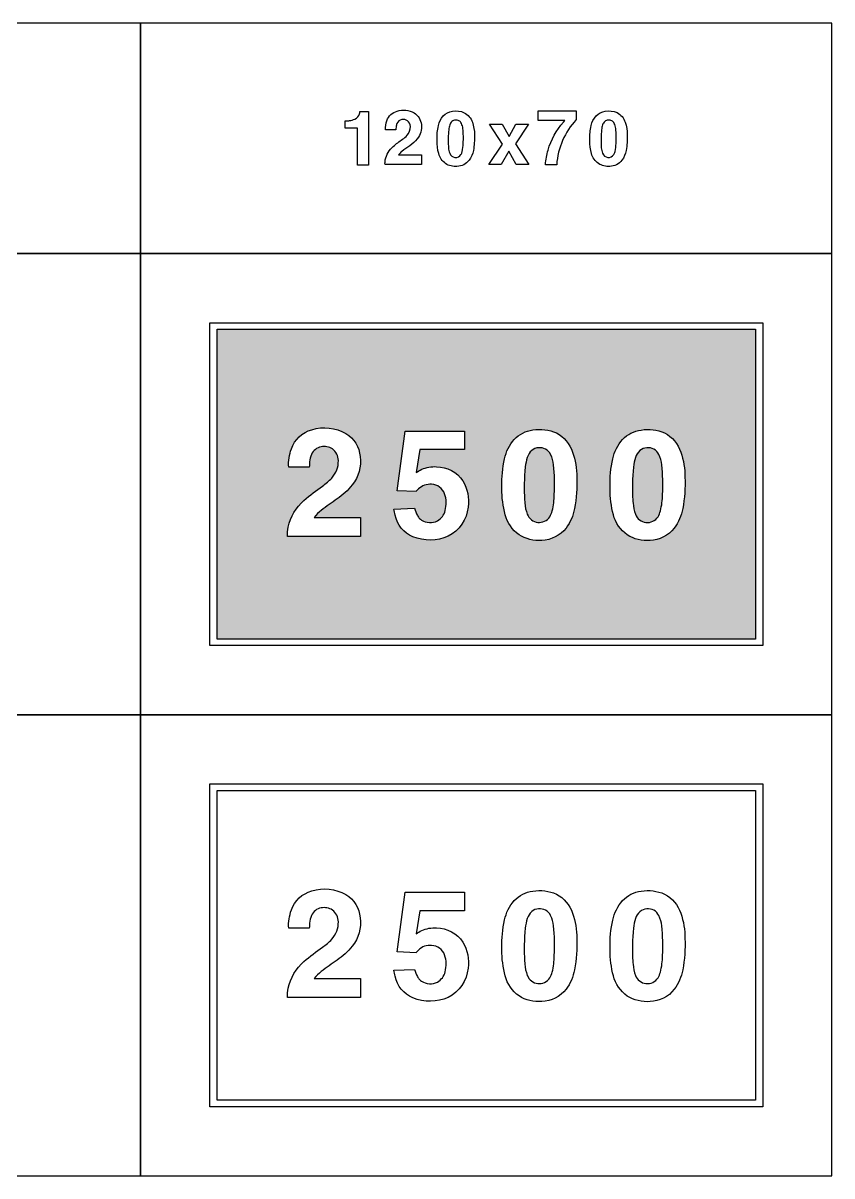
# Model space of a CAD drawing. Extents: x 0 to 4500, y -1000 to 1500.
# Drawn here: x 2745 to 4500, y -1000 to 1500 of the extents above; entities that cross this region are included whole.
import ezdxf

# ---------------------------------------------------------------- set-up
doc = ezdxf.new("R2010")
doc.units = 0
doc.header["$MEASUREMENT"] = 0

msp = doc.modelspace()

# ---------------------------------------------------------------- hatches: boundary and pattern name
h = msp.add_hatch(color=256)
h.paths.add_polyline_path([(458, 308), (458, 692), (1042, 692), (1042, 308)])
edge = h.paths.add_edge_path(flags=16)
edge.add_arc((1019.22420704045, 499.5478765955727), 134.9588288582454, 168.0604943973982, 180.9518160200268, ccw=False)
edge.add_arc((932.1621245833016, 517.8873103179415), 45.98620826471505, 138.2795247370585, 167.9750083008316, ccw=False)
edge.add_arc((922.118624072713, 525.8002838555925), 33.23277455324008, 97.2685656922497, 136.9386342357723, ccw=False)
edge.add_arc((925.3835856558405, 514.9140089378216), 44.48361305005825, 66.09259958070243, 99.66677130855498, ccw=False)
edge.add_arc((926.281149432915, 523.0832338576888), 36.73603931687538, 18.699530254357683, 62.205901836021724, ccw=False)
edge.add_arc((881.8099966889861, 507.9690642694655), 83.70539144075553, -0.32997158606292487, 18.739677556076515, ccw=False)
edge.add_arc((809.0837712861077, 501.4991966329426), 156.5447867054127, -10.297634852591727, 2.1920855990643986, ccw=False)
edge.add_arc((913.8531080209885, 482.2739523705713), 50.02664411801038, 323.2746094433372, 349.9163518919679, ccw=False)
edge.add_arc((926.4923964197886, 474.0303470479285), 34.97952654396278, 271.84731262216525, 321.7171756688568, ccw=False)
edge.add_arc((924.2677613076743, 479.0567042530553), 40.12797024121883, 237.8581647900113, 274.79199998472365, ccw=False)
edge.add_arc((925.649697554431, 476.8037186634663), 39.02745681679887, 194.7306480919864, 234.3784777784646, ccw=False)
edge.add_arc((995.5562499845993, 494.8852534058009), 111.2343734713772, 179.914625456735, 194.5821567695069, ccw=False)
edge.add_line((884.322, 495.051), (884.284, 497.306))
edge = h.paths.add_edge_path(flags=0)
edge.add_arc((969.921161074294, 486.0910269651659), 61.07106700542481, 183.2281410293769, 186.0833628518296)
edge.add_arc((955.9402923093174, 483.5477613097362), 46.91109687586759, 184.8040960658843, 200.0951984336729)
edge.add_arc((924.7825265661959, 472.2522433772515), 13.76953966969029, 200.5002174474024, 326.9264670044181)
edge.add_arc((916.2260948154491, 476.8158081781946), 23.44522690795197, 328.9925196000434, 345.6221582574718)
edge.add_arc((864.3167747302864, 489.4909828839604), 76.87858216117367, 346.0780475162264, 359.5513518838044)
edge.add_arc((734.5039693064859, 499.9730423028254), 206.9860174088946, 356.9303590561913, 365.8419362546825)
edge.add_arc((905.988679426876, 517.3650017749076), 34.62202349884214, 6.094875674537805, 25.45386489522952)
edge.add_arc((925.3721478978847, 526.5687766128739), 13.16445526789022, 25.54234172092914, 61.01195448866778)
edge.add_arc((925.5497171368327, 525.893225050952), 13.67783998199559, 63.03443951397727, 95.63364738022715)
edge.add_arc((924.6080417398504, 527.3877785018519), 12.12385628883335, 91.89561728948074, 131.0631267712595)
edge.add_arc((928.0930109449488, 523.9421748835236), 17.01493514916585, 132.2897419214307, 162.4952847741318)
edge.add_arc((962.9573907814531, 512.936800958706), 53.57506658239748, 162.4855723755624, 173.896671903879)
edge.add_arc((1152.936370005198, 495.6388846492914), 244.3347536647774, 174.5999567077246, 183.0468219338383)
edge = h.paths.add_edge_path(flags=16)
edge.add_arc((901.8252812826395, 499.6018023533818), 134.9539690525458, 168.0621956183327, 180.9535172409613, ccw=False)
edge.add_arc((814.7676245833017, 517.9344242586453), 45.98709026449948, 138.2773562255817, 167.9728397893548, ccw=False)
edge.add_arc((804.7241240727132, 525.8506699990545), 33.23146281580379, 97.26972320817748, 136.9397917517, ccw=False)
edge.add_arc((807.9885856558402, 514.9630089378215), 44.48361305005833, 66.09259958070197, 99.66677130855459, ccw=False)
edge.add_arc((808.886649432915, 523.1309808002289), 36.73691467444139, 18.70113137946612, 62.20750296112999, ccw=False)
edge.add_arc((764.4159966889863, 508.0180642694651), 83.70539144075542, -0.3299715860626975, 18.7396775560768, ccw=False)
edge.add_arc((691.6892712861077, 501.5527658878799), 156.5451116336752, -10.299312983669097, 2.1904074679869723, ccw=False)
edge.add_arc((796.4586080209884, 482.3208406579612), 50.02578215027809, 323.2768904159484, 349.918632864579, ccw=False)
edge.add_arc((809.0989718602385, 474.0809224883784), 34.98005093556775, 271.8447030773659, 321.71456612405746, ccw=False)
edge.add_arc((806.8712640928144, 479.1062042530555), 40.1275970936552, 237.8603547403464, 274.7941899350586, ccw=False)
edge.add_arc((808.2546975544309, 476.8527186634661), 39.02745681679868, 194.7306480919861, 234.3784777784644, ccw=False)
edge.add_arc((878.1617499845994, 494.930368462065), 111.2338793286246, 179.9126239683283, 194.5801552811003, ccw=False)
edge.add_line((766.928, 495.1), (766.89, 497.356))
edge = h.paths.add_edge_path(flags=0)
edge.add_arc((852.5266610742939, 486.1199641029592), 61.06944129710199, 183.209374194679, 186.0645960171317)
edge.add_arc((838.5457923093172, 483.6004860445228), 46.9119072059622, 184.8085781391933, 200.099680506982)
edge.add_arc((807.3880265661959, 472.3009909528212), 13.7689829326007, 200.4999622266578, 326.9262117836735)
edge.add_arc((798.8310948154489, 476.8648081781942), 23.44522690795199, 328.9925196000444, 345.6221582574728)
edge.add_arc((746.921774730286, 489.5399828839609), 76.87858216117412, 346.0780475162261, 359.551351883804)
edge.add_arc((617.1094693064856, 500.0284587008943), 206.9858618225894, 356.9285780691839, 365.8401552676751)
edge.add_arc((788.5941794268765, 517.4110703378694), 34.62283203657593, 6.09961150547738, 25.45860072616913)
edge.add_arc((807.9776478978848, 526.6193400401907), 13.16333007324072, 25.53714009404657, 61.00675286178527)
edge.add_arc((808.1540072263028, 525.9427250509518), 13.67816982163476, 63.02710594965891, 95.62631381590901)
edge.add_arc((807.214947163822, 527.4358730778802), 12.12579064955986, 91.8995953630135, 131.0671048447922)
edge.add_arc((810.6985109449486, 523.9930276095837), 17.01390110897672, 132.2951857534308, 162.5007286061316)
edge.add_arc((845.5633907814536, 512.9858009587061), 53.57506658239802, 162.4855723755626, 173.8966719038791)
edge.add_arc((1035.542370005198, 495.6878846492921), 244.3347536647773, 174.5999567077248, 183.0468219338385)
edge = h.paths.add_edge_path(flags=16)
edge.add_line((649.746, 473.082), (672.2860000000001, 473.935))
edge.add_arc((716.7566981883542, 486.9633857189618), 46.33985144345777, 196.3287704569678, 206.697245974311)
edge.add_arc((690.9747514480885, 474.4801235357384), 17.70325156284466, 208.0914947231695, 221.0890240435317)
edge.add_arc((684.6038023554913, 469.5335251203285), 9.661386876080464, 223.8120150065058, 239.8759156664565)
edge.add_arc((689.1972585425601, 475.8871578942637), 17.47984529847787, 237.3041236465098, 296.669605547788)
edge.add_arc((688.4355045425294, 475.4516268732601), 17.45456591641598, 299.5469888842907, 346.4326782935506)
edge.add_arc((674.835507531451, 479.5740198912557), 31.65266200034519, 344.9536920348903, 378.4913020423571)
edge.add_arc((690.2688249556542, 484.4100716958197), 15.48540583945565, 19.63269870480969, 88.21937262016387)
edge.add_arc((689.0278154558196, 481.6402684062153), 18.32881959982759, 84.60850837407374, 133.306763680662)
edge.add_arc((701.1608770703486, 471.105803810565), 34.35422393196959, 135.9820358660852, 142.5763348018096)
edge.add_line((673.878, 491.983), (653.424, 492.95))
edge.add_line((653.424, 492.95), (661.9730000000001, 557.594))
edge.add_line((661.9730000000001, 557.594), (726.313, 557.594))
edge.add_line((726.313, 557.594), (726.313, 537.499))
edge.add_line((726.313, 537.499), (678.1060000000001, 537.499))
edge.add_line((678.1060000000001, 537.499), (673.802, 512.533))
edge.add_arc((719.7222127961909, 441.0154865680693), 84.99070932010068, 117.86303003437251, 122.70384921482861, ccw=False)
edge.add_arc((693.6956573717928, 485.0846821280537), 33.95267317786766, 86.10669519544427, 113.7874880887469, ccw=False)
edge.add_arc((695.6190464209327, 483.7214207277495), 35.23964928180616, 34.384907723906, 89.37897348559233, ccw=False)
edge.add_arc((687.7112145520532, 481.6490933522429), 43.02437449689981, -8.562867498971286, 30.712572030689273, ccw=False)
edge.add_arc((690.6052741394334, 479.1267687514004), 39.8404784231335, 296.80088443551637, 354.4057521315755, ccw=False)
edge.add_arc((688.8637161186703, 489.2279937603298), 49.73244300265365, 248.1941849143647, 293.34245463723687, ccw=False)
edge.add_arc((683.1678796195133, 473.2815558746819), 32.81736341828501, 191.8847954302509, 247.0851070078968, ccw=False)
edge.add_arc((746.7928312337654, 489.0252204228945), 98.34771847871174, 189.3294318155148, 193.22659008657, ccw=False)
edge = h.paths.add_edge_path(flags=16)
edge.add_arc((573.8461215592249, 446.05478168144), 39.4614023056846, 169.2208572983498, 183.8764284970287, ccw=False)
edge.add_arc((587.4373427471826, 442.0751954958516), 53.57454418128937, 131.0202375663518, 167.7582269225529, ccw=False)
edge.add_arc((699.1780400062493, 313.5186951993917), 223.9058567808251, 124.50197674991219, 131.0025704757041, ccw=False)
edge.add_arc((538.0076824629284, 548.1984737727146), 60.78788488734912, 304.3990500061846, 316.8797217138844)
edge.add_arc((562.2343852861392, 525.1233516135692), 27.33320015997916, 317.4735267304753, 361.0495164700671)
edge.add_arc((573.5279301909976, 525.3780649301559), 16.03695569109545, 0.8786950705515617, 53.61137386501498)
edge.add_arc((574.156338793595, 524.5499656412259), 16.36119076100114, 57.10550362886583, 101.5123008104828)
edge.add_arc((573.2778353619744, 526.7025141453457), 14.08322088993564, 99.7576323055061, 156.4253837428171)
edge.add_arc((583.0462278542631, 522.4814899451919), 24.72454185821571, 156.5135892114305, 176.0979951128437)
edge.add_arc((627.510268698133, 517.1467903001134), 69.48649900366003, 174.204010225532, 178.8404167348716)
edge.add_line((558.038, 518.553), (535.65, 518.553))
edge.add_arc((587.0038794388528, 521.1699036624977), 51.42051262092807, 160.4425694165938, 182.9171691729337, ccw=False)
edge.add_arc((569.4817384208351, 527.482193558566), 32.79634160708444, 105.5114171167541, 160.5867814015368, ccw=False)
edge.add_arc((574.5630634054911, 514.3969455356691), 46.78474641683786, 60.419728619436626, 107.2223559516909, ccw=False)
edge.add_arc((580.0143926619139, 526.746720170307), 33.38110705244655, 5.532491998366879, 58.09241665571221, ccw=False)
edge.add_arc((573.753406953915, 524.5058173628262), 39.86218390220419, -39.48202743701319, 7.871476151865409, ccw=False)
edge.add_arc((548.5643261464886, 543.1375580468975), 71.16925634126562, 303.878052283753, 321.8349327938407, ccw=False)
edge.add_arc((867.8326830944087, 77.57050822964061), 493.3565600934768, 124.5220496763209, 126.9827400921269)
edge.add_arc((596.0361072627894, 439.3075460773737), 40.89209306912063, 127.6778438751993, 142.8982138200098)
edge.add_line((563.422, 463.975), (613.581, 463.975))
edge.add_line((613.581, 463.975), (613.581, 443.3869999999999))
edge.add_line((613.581, 443.3869999999999), (534.475, 443.3869999999999))
h.paths.add_polyline_path([(1812, 212), (1812, 788), (2688, 788), (2688, 212)])
edge = h.paths.add_edge_path(flags=16)
edge.add_arc((2653.830709045055, 499.3284535300709), 202.4287368461441, 168.0621352907287, 180.9534569133573, ccw=False)
edge.add_arc((2523.248765963897, 526.8297724472644), 68.982364137971, 138.2799007418664, 167.9753843056394, ccw=False)
edge.add_arc((2508.178243037339, 538.7062203572372), 49.84357921559136, 97.27089869257043, 136.9409672360929, ccw=False)
edge.add_arc((2513.077457198728, 522.3638049720234), 66.73304265302336, 66.09416612908802, 99.66833785694058, ccw=False)
edge.add_arc((2514.423721091913, 534.6254773152629), 55.10464793078524, 18.69808638939452, 62.204457971058616, ccw=False)
edge.add_arc((2447.715995033479, 511.9650034697797), 125.5561563334656, -0.33541037338341084, 18.734238768755972, ccw=False)
edge.add_arc((2338.624906929162, 502.2460103219466), 234.8170176387516, -10.297075474018186, 2.1926449776378263, ccw=False)
edge.add_arc((2495.781912031483, 473.3988141365016), 75.03522593594454, 323.28297339384676, 349.92471584247744, ccw=False)
edge.add_arc((2514.742170070132, 461.0508977741425), 52.47404935778749, 271.84323900218345, 321.71310204887493, ccw=False)
edge.add_arc((2511.400894746651, 468.5828105572928), 60.18928156671141, 237.85909195267692, 274.79292714738926, ccw=False)
edge.add_arc((2513.477239825008, 465.2039410084761), 58.54095613624926, 194.7290504304308, 234.3768801169092, ccw=False)
edge.add_arc((2618.332182505031, 492.3489972992494), 166.8523369237553, 179.9220490348338, 194.5895803476057, ccw=False)
edge.add_line((2451.48, 492.576), (2451.43, 495.96))
edge = h.paths.add_edge_path(flags=0)
edge.add_arc((2579.891023042546, 479.1272590166445), 91.61578809000335, 183.2213768349123, 186.076598657365)
edge.add_arc((2558.916775566156, 475.3344285363559), 70.37498658972497, 184.8135637582282, 200.1046661260168)
edge.add_arc((2512.174037424863, 458.3768553681562), 20.65202122483862, 200.5010813905903, 326.9273309476063)
edge.add_arc((2499.33906340367, 465.2095275453071), 35.15931686527224, 329.0111388169496, 345.640777474378)
edge.add_arc((2421.466312705214, 484.2616218868019), 115.3274179613436, 346.0658391150462, 359.5391434826241)
edge.add_arc((2226.754953959728, 499.9408142600327), 310.4794937722309, 356.9339210221649, 365.8454982206562)
edge.add_arc((2483.982200577353, 526.0401740697664), 51.93219512804511, 6.103660951597459, 25.46265017228926)
edge.add_arc((2513.057503560486, 539.863358910528), 19.73821018193555, 25.51969229519311, 60.98930506293191)
edge.add_arc((2513.322760839454, 538.8353128001025), 20.52163148148057, 63.02940898763436, 95.62861685388442)
edge.add_arc((2511.913812609776, 541.0884921606507), 18.17953807971753, 91.90336398934143, 131.0708734711203)
edge.add_arc((2517.142942780453, 535.9079541471045), 25.52631371150951, 132.2800171647673, 162.4855600174682)
edge.add_arc((2569.43458394763, 519.4054514380596), 80.3601384143352, 162.4852054550266, 173.8963049833432)
edge.add_arc((2854.401419611755, 493.4489207858092), 366.4989458599313, 174.59835407815, 183.0452193042637)
edge = h.paths.add_edge_path(flags=16)
edge.add_arc((2477.740134802864, 499.3576959519801), 202.437437926108, 168.0497079250177, 180.9410295476462, ccw=False)
edge.add_arc((2347.158765963897, 526.9037724472644), 68.982364137971, 138.2799007418663, 167.9753843056394, ccw=False)
edge.add_arc((2332.088243037339, 538.7802203572367), 49.84357921559209, 97.27089869257043, 136.9409672360929, ccw=False)
edge.add_arc((2336.982457198728, 522.4543792713775), 66.71586407920331, 66.09232363842102, 99.66649536627358, ccw=False)
edge.add_arc((2338.328721091913, 534.6869467406647), 55.11340206047727, 18.70875923093189, 62.21513081259599, ccw=False)
edge.add_arc((2271.623018267084, 512.0385034697812), 125.5591359767734, -0.3356305801099779, 18.73401856202929, ccw=False)
edge.add_arc((2162.539476184098, 502.3195103219446), 234.8124325997167, -10.297154731346495, 2.192565720309574, ccw=False)
edge.add_arc((2319.684800318872, 473.4934312626031), 75.04583719784185, 323.2684253016332, 349.91016775026384, ccw=False)
edge.add_arc((2338.648245510583, 461.1136433696424), 52.46292718521128, 271.8479182174304, 321.717781264122, ccw=False)
edge.add_arc((2335.310894746652, 468.6568105572934), 60.18928156671203, 237.85909195267692, 274.7929271473892, ccw=False)
edge.add_arc((2337.385852838285, 465.277441008476), 58.53974185748631, 194.7298688696587, 234.377698556137, ccw=False)
edge.add_arc((2442.242182505031, 492.4219972992495), 166.8523369237553, 179.9220490348338, 194.5895803476057, ccw=False)
edge.add_line((2275.39, 492.649), (2275.33, 496.033))
edge = h.paths.add_edge_path(flags=0)
edge.add_arc((2403.801023042546, 479.2002590166443), 91.61578809000335, 183.2213768349123, 186.0765986573649)
edge.add_arc((2382.823050831369, 475.4079285363558), 70.37131695353779, 184.8142238995475, 200.1053262673362)
edge.add_arc((2336.084289849293, 458.4503553681562), 20.65208255708802, 200.4995368128825, 326.9257863698986)
edge.add_arc((2323.245642223173, 465.2830275453072), 35.16250719279646, 329.0133106127112, 345.6429492701396)
edge.add_arc((2245.376312705214, 484.3356218868019), 115.3274179613436, 346.0658391150462, 359.5391434826241)
edge.add_arc((2050.671370357797, 500.0143142600357), 310.4730598153815, 356.9339498268716, 365.8455270253629)
edge.add_arc((2307.889269140314, 526.1136740697664), 51.93505678970978, 6.102768603208154, 25.46175782389983)
edge.add_arc((2336.967503560486, 539.9373589105272), 19.7382101819363, 25.51969229519462, 60.98930506293303)
edge.add_arc((2337.232760839454, 538.9093128001025), 20.52163148148047, 63.02940898763565, 95.6286168538857)
edge.add_arc((2335.820218033748, 541.1479379209337), 18.19396535622106, 91.89052801201164, 131.0580374937901)
edge.add_arc((2341.046090054393, 535.9999814077078), 25.51435792095321, 132.3139918157558, 162.519534668457)
edge.add_arc((2393.344583947629, 519.4794514380596), 80.36013841433517, 162.4852054550267, 173.8963049833433)
edge.add_arc((2678.318190403839, 493.5224207858092), 366.5057336531769, 174.5983759020808, 183.0452411281946)
edge = h.paths.add_edge_path(flags=16)
edge.add_line((2099.62, 459.623), (2133.43, 460.903))
edge.add_arc((2200.140552718174, 480.4646166279448), 69.51945547156566, 196.3427841636208, 206.711259680964)
edge.add_arc((2161.463182529597, 461.7094620909305), 26.54679029246953, 208.0745780850165, 221.0721074053787)
edge.add_arc((2151.905453533237, 454.284842620182), 14.4794214201803, 223.7726481706659, 239.8365488306164)
edge.add_arc((2158.79738781384, 463.8382544989125), 26.22783437747995, 237.3050511979621, 296.6705330992403)
edge.add_arc((2157.653756813794, 463.1664096557352), 26.17428537398211, 299.5689576870734, 346.4546470963334)
edge.add_arc((2137.250511297177, 469.3673375424955), 47.47881106238103, 344.9463755432259, 378.4839855506926)
edge.add_arc((2160.400604011342, 476.6124249208409), 23.23071667954324, 19.63873835622636, 88.22541227158025)
edge.add_arc((2158.537223183729, 472.4615074597212), 27.49208245986699, 84.60932945209849, 133.3075847586872)
edge.add_arc((2176.745155150943, 456.7192093517406), 51.49495375855095, 136.0365078784269, 142.6308068141513)
edge.add_line((2135.82, 487.974), (2105.14, 489.424))
edge.add_line((2105.14, 489.424), (2117.96, 586.391))
edge.add_line((2117.96, 586.391), (2214.47, 586.391))
edge.add_line((2214.47, 586.391), (2214.47, 556.249))
edge.add_line((2214.47, 556.249), (2142.16, 556.249))
edge.add_line((2142.16, 556.249), (2135.7, 518.799))
edge.add_arc((2204.592898120473, 411.5054864628227), 127.5073702128249, 117.86359994680461, 122.7044191272607, ccw=False)
edge.add_arc((2165.541986057689, 477.6275231920804), 50.92900976680162, 86.10669519544422, 113.78748808874681, ccw=False)
edge.add_arc((2168.426109018881, 475.582131091624), 52.85998431380257, 34.38387243599351, 89.37793819767973, ccw=False)
edge.add_arc((2156.565473071401, 472.4771431366669), 64.53438728926376, -8.56585451519129, 30.709585014469326, ccw=False)
edge.add_arc((2160.903706506592, 468.6899484245425), 59.76085267014373, 296.8015759838013, 354.4064436798603, ccw=False)
edge.add_arc((2158.296324178006, 483.8317676659021), 74.5875942886848, 248.1942989544456, 293.34256867731773, ccw=False)
edge.add_arc((2149.754297631997, 459.9283222447521), 49.23057930288011, 191.8902124120141, 247.09052398966008, ccw=False)
edge.add_arc((2245.181898715931, 483.5086880954696), 147.5086182349391, 189.3187875668224, 193.2159458378775, ccw=False)
edge = h.paths.add_edge_path(flags=16)
edge.add_arc((1985.763294189796, 419.0782843731201), 59.18842654629558, 169.2168409167068, 183.8724121153857, ccw=False)
edge.add_arc((2006.15476700854, 413.1140490193094), 80.36169113891344, 131.0214991546453, 167.7594885108463, ccw=False)
edge.add_arc((2173.772712246105, 220.212259248105), 335.9137813742476, 124.4956644453209, 130.9962581711127, ccw=False)
edge.add_arc((1932.017809991449, 572.2888154708439), 91.17334854748631, 304.4017186142925, 316.8823903219923)
edge.add_arc((1968.350827929209, 537.6756460512373), 40.99622379166561, 317.4867318041164, 361.0627215437082)
edge.add_arc((1985.28915401753, 538.0681104917844), 24.0536594962752, 0.8763464049399569, 53.60902519940329)
edge.add_arc((1986.234758190392, 536.8319109935919), 24.53333522329239, 57.10177753323511, 101.5085747148522)
edge.add_arc((1984.914612112558, 540.0456392790619), 21.13090515415454, 99.73928094547011, 156.4070323827813)
edge.add_arc((1999.566143260537, 533.741815688936), 37.08086520817155, 156.5417388371118, 176.1261447385251)
edge.add_arc((2066.273828574618, 525.7394620324278), 104.234794647343, 174.2143895765772, 178.8507960859167)
edge.add_line((1962.06, 527.83), (1928.47, 527.83))
edge.add_arc((2005.503302573335, 531.729689644307), 77.13194723768446, 160.4234349238174, 182.8980346801573, ccw=False)
edge.add_arc((1979.227337106602, 541.2244787638975), 49.19369609242055, 105.5131670930999, 160.5885313778826, ccw=False)
edge.add_arc((1986.847845108236, 521.5959959830778), 70.17649382699642, 60.41967330402463, 107.22230063627879, ccw=False)
edge.add_arc((1995.023595275114, 540.1233679489203), 50.06939494672299, 5.529538167390228, 58.08946282473562, ccw=False)
edge.add_arc((1985.629540286528, 536.7589760442393), 59.79387486371167, -39.48186495870141, 7.871638630177301, ccw=False)
edge.add_arc((1947.842906928587, 564.7187453995156), 106.764368764926, 303.87400468959333, 321.8308851996811, ccw=False)
edge.add_arc((2426.757165068267, -133.6217068022281), 740.0227454548245, 124.5238346729266, 126.9845250887326)
edge.add_arc((2019.049289768599, 408.9605691160606), 61.336798081764, 127.6766032590125, 142.8969732038231)
edge.add_line((1970.13, 445.962), (2045.37, 445.962))
edge.add_line((2045.37, 445.962), (2045.37, 415.081))
edge.add_line((2045.37, 415.081), (1926.71, 415.081))
h.paths.add_polyline_path([(3166, 164), (3166, 836), (4334, 836), (4334, 164)])
edge = h.paths.add_edge_path(flags=16)
edge.add_arc((4288.444988323089, 499.0821047067645), 269.9123715710044, 168.0622861072609, 180.9536077298895, ccw=False)
edge.add_arc((4114.328135225899, 535.7445763986988), 91.97768510176854, 138.2757372841143, 167.9712208478876, ccw=False)
edge.add_arc((4094.240248145426, 551.5813399981087), 66.46292563160807, 97.26972320817748, 136.9397917516998, ccw=False)
edge.add_arc((4100.767171311681, 529.8126475953853), 88.96035468439673, 66.09204674896768, 99.66621847682029, ccw=False)
edge.add_arc((4102.56204580837, 546.1364493706183), 73.47835749268192, 18.703650772524895, 62.21002235418899, ccw=False)
edge.add_arc((4013.622993377971, 515.921082071722), 167.4098172909035, -0.3320111117051283, 18.73763803043431, ccw=False)
edge.add_arc((3868.171111827152, 503.0033087955056), 313.0869387787815, -10.30272874913021, 2.1869917025259156, ccw=False)
edge.add_arc((4077.702104329367, 464.5169578907033), 100.0518321465166, 323.2796650143331, 349.92140746296394, ccw=False)
edge.add_arc((4102.986943720477, 448.0386940958566), 69.95798430367479, 271.8455783618339, 321.7154414085255, ccw=False)
edge.add_arc((4098.533528185629, 458.0884140763903), 80.25212666075855, 237.85982196689838, 274.7936571616107, ccw=False)
edge.add_arc((4101.300395108862, 453.5872113003793), 78.05658615620997, 194.7324306976039, 234.3802603840821, ccw=False)
edge.add_arc((4241.115499969199, 489.7241971491859), 222.4657829006712, 179.9086209381784, 194.5761522509504, ccw=False)
edge.add_line((4018.65, 490.079), (4018.57, 494.59))
edge = h.paths.add_edge_path(flags=0)
edge.add_arc((4189.846322148589, 472.0798024815006), 122.1356442818595, 183.1906063627952, 186.0458281852479)
edge.add_arc((4161.885309353421, 467.0655731499001), 93.82424350735532, 184.799119255336, 200.0902216231247)
edge.add_arc((4099.564053132392, 444.4809819056425), 27.53796586520144, 200.4999622266581, 326.9262117836741)
edge.add_arc((4082.449189630898, 453.6017739953952), 46.88778650785084, 329.0003154907571, 345.6299541481855)
edge.add_arc((3978.629316533762, 478.9933291824051), 153.7656618478593, 346.065640125794, 359.538944493372)
edge.add_arc((3719.009938612972, 499.898419013375), 413.9726583629737, 356.9339210221652, 365.8454982206565)
edge.add_arc((4061.98029029079, 534.7075035498152), 69.24118522304767, 6.095544626450505, 25.45453384714225)
edge.add_arc((4100.74229579577, 553.108299516481), 26.33341196522011, 25.55274230736948, 61.02235507510809)
edge.add_arc((4101.097014452605, 551.7815492072042), 27.33883291257804, 63.02019093658785, 95.61939880283786)
edge.add_arc((4099.221488903672, 554.7484353078171), 24.25381126871849, 91.89373509747558, 131.0612445792546)
edge.add_arc((4106.186021889897, 547.8549388628052), 34.03400738052751, 132.278856242443, 162.4843990951439)
edge.add_arc((4175.912781562907, 525.8516019174122), 107.1501331647961, 162.4855723755625, 173.8966719038791)
edge.add_arc((4555.874740010396, 491.3099356352633), 488.6683950509247, 174.6063235958964, 183.0531888220102)
edge = h.paths.add_edge_path(flags=16)
edge.add_arc((4053.65056256528, 499.1806047067645), 269.9079381050923, 168.062195618333, 180.9535172409615, ccw=False)
edge.add_arc((3879.538135225899, 535.8425763986987), 91.97768510176854, 138.2757372841143, 167.9712208478876, ccw=False)
edge.add_arc((3859.450248145426, 551.6793399981087), 66.46292563160799, 97.26972320817748, 136.9397917516999, ccw=False)
edge.add_arc((3865.977171311681, 529.9106475953845), 88.96035468439763, 66.09204674896768, 99.66621847682018, ccw=False)
edge.add_arc((3867.77329886583, 546.2349493706189), 73.47733095126519, 18.704333400780115, 62.210704982443986, ccw=False)
edge.add_arc((3778.830016611577, 516.019582071722), 167.4127969053441, -0.3321763266425819, 18.7374728154968, ccw=False)
edge.add_arc((3633.386111827152, 503.0556162461384), 313.083689448582, -10.294337971497214, 2.195382480159026, ccw=False)
edge.add_arc((3842.917104329367, 464.6360750168027), 100.0604524450483, 323.26826072878805, 349.9100031774188, ccw=False)
edge.add_arc((3868.196943720477, 448.1366940958571), 69.95798430367586, 271.8455783618342, 321.71544140852563, ccw=False)
edge.add_arc((3863.745025400489, 458.1869140763903), 80.25249980792903, 237.8587269472631, 274.79256214197534, ccw=False)
edge.add_arc((3866.509008122138, 453.6857113003793), 78.05537192528966, 194.7330445608716, 234.38087424735, ccw=False)
edge.add_arc((4006.325499969199, 489.8221971491859), 222.4657829006707, 179.9086209381784, 194.5761522509504, ccw=False)
edge.add_line((3783.86, 490.177), (3783.78, 494.689))
edge = h.paths.add_edge_path(flags=0)
edge.add_arc((3955.076385010796, 472.1783024815005), 122.1556482264603, 183.1898484518743, 186.045070274327)
edge.add_arc((3927.095309353421, 467.1635731499001), 93.82424350735577, 184.799119255336, 200.0902216231246)
edge.add_arc((3864.774053132392, 444.5789819056424), 27.5379658652014, 200.4999622266578, 326.9262117836738)
edge.add_arc((3847.664189630898, 453.73398580036), 46.90113172666349, 328.961344908703, 345.5909835661315)
edge.add_arc((3743.844316533763, 479.0489999142997), 153.7603272075243, 346.0813977969181, 359.554702164496)
edge.add_arc((3484.219938612971, 499.996419013378), 413.9726583629742, 356.9339210221648, 365.8454982206561)
edge.add_arc((3827.19029029079, 534.8055035498152), 69.24118522304768, 6.095544626450598, 25.45453384714234)
edge.add_arc((3865.95729579577, 553.2219337896474), 26.32216001900488, 25.52673417224752, 60.99634693998626)
edge.add_arc((3866.312014452606, 551.8624501019043), 27.35633964326881, 63.02710594965868, 95.62631381590863)
edge.add_arc((3864.431488903672, 554.846435307817), 24.25381126871849, 91.89373509747558, 131.0612445792544)
edge.add_arc((3871.396021889897, 547.9529388628051), 34.0340073805276, 132.2788562424429, 162.4843990951439)
edge.add_arc((3941.117777113805, 525.9501019174122), 107.1452102479207, 162.485021986329, 173.8961215146456)
edge.add_arc((4321.084740010396, 491.4089356352633), 488.6683950509247, 174.6063235958964, 183.0531888220102)
edge = h.paths.add_edge_path(flags=16)
edge.add_line((3549.49, 446.142), (3594.57, 447.848))
edge.add_arc((3683.515907247995, 473.8932496953523), 92.68079330617579, 196.3211509317878, 206.689626449131)
edge.add_arc((3631.941113611107, 448.9377470714778), 35.4028664418479, 208.0955535399448, 221.093082860307)
edge.add_arc((3619.205604710983, 439.0592236276003), 19.33403116267732, 223.8382213700758, 239.9021220300263)
edge.add_arc((3628.396517085121, 451.7558246172858), 34.96372381076334, 237.3044715451774, 296.6699534464555)
edge.add_arc((3626.875009085059, 450.8812537465199), 34.90913183283188, 299.5469888842916, 346.4326782935513)
edge.add_arc((3599.674015062903, 459.1227210935911), 63.30542828134395, 344.9568276569864, 378.4944376644533)
edge.add_arc((3630.53938306703, 468.7961770801952), 30.97172371987173, 19.63595893410499, 88.22263284945926)
edge.add_arc((3628.054630911639, 463.2553271116338), 36.65993309351804, 84.60727688547587, 133.3055321920643)
edge.add_arc((3652.322754140697, 442.2406821661818), 68.67443084679293, 136.0150183208306, 142.609317256555)
edge.add_line((3597.76, 483.943), (3556.85, 485.877))
edge.add_line((3556.85, 485.877), (3573.95, 615.1659999999999))
edge.add_line((3573.95, 615.1659999999999), (3702.63, 615.1659999999999))
edge.add_line((3702.63, 615.1659999999999), (3702.63, 574.976))
edge.add_line((3702.63, 574.976), (3606.21, 574.976))
edge.add_line((3606.21, 574.976), (3597.61, 525.043))
edge.add_arc((3689.458254518569, 382.1031045456359), 169.9056078256755, 117.88258449715681, 122.72340367761291, ccw=False)
edge.add_arc((3637.389314743585, 470.1473642561072), 67.90534635573539, 86.10669519544422, 113.7874880887467, ccw=False)
edge.add_arc((3641.235132229347, 467.4203414554987), 70.47980895254841, 34.38413125609719, 89.37819701778318, ccw=False)
edge.add_arc((3625.421830347427, 463.2756867044858), 86.0472889232365, -8.562677202340524, 30.71276232731998, ccw=False)
edge.add_arc((3631.209638873751, 458.2273998823368), 79.67946819907007, 296.8037690896912, 354.40863678575033, ccw=False)
edge.add_arc((3627.72843223734, 478.4353929264457), 99.46749076188793, 248.1941647931581, 293.3424345160302, ccw=False)
edge.add_arc((3616.337715644482, 446.5386989384542), 65.63418731351396, 191.8827421400175, 247.0830537176633, ccw=False)
edge.add_arc((3743.585662467532, 478.0872259235401), 196.7069486520902, 189.3462335025859, 193.2433917736411, ccw=False)
edge = h.paths.add_edge_path(flags=16)
edge.add_arc((3397.687354969409, 392.094839660961), 78.9184199234972, 169.2263678177289, 183.8819390164078, ccw=False)
edge.add_arc((3424.875191269898, 384.1248794406378), 107.1520697205867, 131.0192092436451, 167.7571985998462, ccw=False)
edge.add_arc((3648.356080012498, 127.0153903987872), 447.8117135616467, 124.5019767499125, 131.0025704757043, ccw=False)
edge.add_arc((3326.021937519971, 596.3927379218857), 121.586736796875, 304.3917581674035, 316.8724298751033)
edge.add_arc((3374.471519723063, 550.2242032271384), 54.66766011965797, 317.4740266671883, 361.0500164067801)
edge.add_arc((3397.056869113029, 550.7255600120434), 32.07703485477325, 0.893918737358591, 53.62659753182203)
edge.add_arc((3398.30967758719, 549.0793812922223), 32.7197812271958, 57.1046439884267, 101.5114411700439)
edge.add_arc((3396.553743437013, 553.3843828645633), 28.16413359586332, 99.75858990823558, 156.4263413455466)
edge.add_arc((3416.093455708526, 544.9467739738153), 49.44769207597091, 156.5202084886714, 176.1046143900848)
edge.add_arc((3505.023537396266, 534.2962827099001), 138.9715005023592, 174.2141840905292, 178.8505905998687)
edge.add_line((3366.08, 537.0840000000001), (3321.3, 537.0840000000001))
edge.add_arc((3424.005242292761, 542.317307324996), 102.8384864725876, 160.4423625618016, 182.9169623181416, ccw=False)
edge.add_arc((3388.96247684167, 554.9433050185298), 65.59110261515147, 105.5127068679704, 160.588071152753, ccw=False)
edge.add_arc((3399.127126810982, 528.7639589164463), 93.57700241672485, 60.420226413753426, 107.22285374600759, ccw=False)
edge.add_arc((3410.031797888314, 553.4749905985603), 66.75887337151845, 5.529708456402375, 58.08963311374771, ccw=False)
edge.add_arc((3397.505673619142, 548.9891347256524), 79.72556582545946, -39.48178372076637, 7.871719868112393, ccw=False)
edge.add_arc((3347.127652292978, 586.2584452583802), 142.3432099583272, 303.8762979977589, 321.8331785078467, ccw=False)
edge.add_arc((3985.667366188817, -344.6957367142467), 986.561942806139, 124.5283710429754, 126.9890614587814)
edge.add_arc((3442.07321452558, 378.5546696430372), 81.81075285203863, 127.6590531010002, 142.8794230458108)
edge.add_line((3376.84, 427.927), (3477.16, 427.927))
edge.add_line((3477.16, 427.927), (3477.16, 386.752))
edge.add_line((3477.16, 386.752), (3318.95, 386.752))

# ---------------------------------------------------------------- linework, layer by layer
for points in [[(1500, 1000), (3000, 1000), (3000, 1500), (1500, 1500)], [(3000, 1000), (4500, 1000), (4500, 1500), (3000, 1500)], [(3784.99, 1237.42), (3756.9, 1281.06), (3784.71, 1281.06), (3799.33, 1253.81), (3814.3, 1281.06), (3841.62, 1281.06), (3813.18, 1237.83), (3842.4, 1193.02), (3814.76, 1193.02), (3798.87, 1221.89), (3782.55, 1193.02), (3755.23, 1193.02)], [(1500, 0.0001), (3000, 0.0001), (3000, 1000), (1500, 1000)], [(3000, 0.0001), (4500, 0.0001), (4500, 1000), (3000, 1000)], [(3150, 150), (3150, 850), (4350, 850), (4350, 150)], [(3166, 164), (3166, 836), (4334, 836), (4334, 164)], [(1500, -999.9998), (3000, -999.9998), (3000, 9.999999997489795e-05), (1500, 9.999999997489795e-05)], [(3000, -999.9998), (4500, -999.9998), (4500, 9.999999997489795e-05), (3000, 9.999999997489795e-05)]]:
    msp.add_lwpolyline(points, close=True)
for points in [[(3443.93, 1288.11), (3450.22, 1288.11, 0.0261527), (3453.1, 1288.43, 0.0824327), (3465.02, 1291.9, 0.211118), (3474.64, 1303.3, 0.0230957), (3475.91, 1308.05), (3494.2, 1308.05), (3494.2, 1191.9), (3470.86, 1191.9), (3470.86, 1272.07), (3443.93, 1272.07)], [(3530.36, 1193.33, -0.0640343), (3530.97, 1203.38, -0.161687), (3548.16, 1232.44, -0.0283718), (3568.24, 1247.98, 0.0545111), (3578.27, 1256.59, 0.192461), (3585.45, 1275.57, 0.234238), (3578.93, 1288.23, 0.196223), (3566.78, 1290.52, 0.252425), (3556.26, 1282.28, 0.0856617), (3554.27, 1274.11, 0.0202329), (3553.93, 1268.5), (3531.54, 1268.5, -0.0983795), (3534.44, 1288.32, -0.245047), (3556.6, 1309.03, -0.207102), (3593.55, 1305.03, -0.233443), (3609.13, 1279.91, -0.20961), (3600.41, 1249.1, -0.0785124), (3584.13, 1233.99, 0.0107372), (3566.93, 1221.61, 0.0665092), (3559.31, 1213.92), (3609.47, 1213.92), (3609.47, 1193.33)], [(3643.15, 1247.4, -0.05630840000000001), (3646.05, 1277.56, -0.130301), (3656.7, 1298.58, -0.174843), (3676.77, 1308.86, -0.147552), (3702.27, 1305.67, -0.192146), (3719.94, 1284.95, -0.0833996), (3724.38, 1257.58, -0.05455069999999999), (3721.97, 1223.6, -0.116773), (3712.81, 1202.45, -0.221099), (3686.48, 1189.16, -0.162564), (3661.78, 1195.17, -0.174743), (3646.77, 1216.97, -0.0640867), (3643.18, 1245.14)], [(3862.39, 1309.54), (3945.38, 1309.54), (3945.38, 1290.51, 0.17337), (3902.82, 1192.88), (3878.56, 1192.88, -0.0554097), (3884, 1224.57, -0.10295), (3917.44, 1285.2), (3920.17, 1288.59), (3862.39, 1288.59)], [(3974.69, 1247.43, -0.05630840000000001), (3977.59, 1277.59, -0.130301), (3988.24, 1298.61, -0.174843), (4008.32, 1308.89, -0.147552), (4033.82, 1305.7, -0.192146), (4051.48, 1284.98, -0.0833996), (4055.92, 1257.61, -0.05455069999999999), (4053.51, 1223.64, -0.116773), (4044.36, 1202.48, -0.221099), (4018.03, 1189.19, -0.162564), (3993.32, 1195.2, -0.174743), (3978.31, 1217, -0.0640867), (3974.73, 1245.17)], [(3667.81, 1232.74, 0.0124589), (3668.05, 1229.71, 0.0668192), (3670.75, 1217.52, 0.615362), (3695.18, 1214.83, 0.0726881), (3697.8, 1221.08, 0.0588562), (3700.05, 1238.98, 0.0389037), (3699.28, 1271.13, 0.08467100000000001), (3696.11, 1282.33, 0.156013), (3690.61, 1288.17, 0.143208), (3683.07, 1289.59, 0.172584), (3675.5, 1286.62, 0.132565), (3670.73, 1279.15, 0.0498315), (3668.55, 1268.72, 0.0368731)], [(3999.35, 1232.77, 0.0124589), (3999.6, 1229.74, 0.0668192), (4002.29, 1217.55, 0.615362), (4026.73, 1214.86, 0.0726881), (4029.34, 1221.12, 0.0588562), (4031.6, 1239.01, 0.0389037), (4030.82, 1271.16, 0.08467100000000001), (4027.66, 1282.37, 0.156013), (4022.16, 1288.21, 0.143208), (4014.61, 1289.63, 0.172584), (4007.05, 1286.65, 0.132565), (4002.27, 1279.18, 0.0498315), (4000.09, 1268.76, 0.0368731)], [(3318.95, 386.752, -0.0640343), (3320.16, 406.847, -0.161687), (3354.55, 464.97, -0.0283718), (3394.7, 496.06, 0.0545111), (3414.76, 513.273, 0.192461), (3429.13, 551.226, 0.234238), (3416.08, 576.553, 0.196223), (3391.78, 581.141, 0.252425), (3370.74, 564.648, 0.0856617), (3366.76, 548.306, 0.0202329), (3366.08, 537.0840000000001), (3321.3, 537.0840000000001, -0.0983795), (3327.1, 576.743, -0.245047), (3371.42, 618.145, -0.207102), (3445.32, 610.145, -0.233443), (3476.48, 559.908, -0.20961), (3459.04, 498.297, -0.0785124), (3426.47, 468.079, 0.0107372), (3392.09, 443.321, 0.0665092), (3376.84, 427.927), (3477.16, 427.927), (3477.16, 386.752)], [(3549.49, 446.142), (3594.57, 447.848, 0.0452719), (3600.71, 432.265, 0.05677330000000001), (3605.26, 425.668, 0.070207), (3609.51, 422.332, 0.264984), (3644.09, 420.5119999999999, 0.20748), (3660.81, 442.692, 0.147389), (3659.71, 479.204, 0.308532), (3631.5, 499.753, 0.215743), (3602.91, 489.933, 0.028781), (3597.76, 483.943), (3556.85, 485.877), (3573.95, 615.1659999999999), (3702.63, 615.1659999999999), (3702.63, 574.976), (3606.21, 574.976), (3597.61, 525.043, -0.0211252), (3610, 532.284, -0.121371), (3642, 537.896, -0.244671), (3699.4, 507.223, -0.173069), (3710.51, 450.464, -0.256779), (3667.14, 387.109, -0.199585), (3590.78, 386.085, -0.245625), (3552.11, 433.024, -0.0170062)], [(3783.78, 494.689, -0.05630840000000001), (3789.58, 555.011, -0.130301), (3810.89, 597.058, -0.174843), (3851.04, 617.6080000000001, -0.147552), (3902.03, 611.238, -0.192146), (3937.37, 569.798, -0.0833996), (3946.24, 515.049, -0.05455069999999999), (3941.43, 447.106, -0.116773), (3923.11, 404.793, -0.221099), (3870.45, 378.215, -0.162564), (3821.05, 390.234, -0.174743), (3791.02, 433.835, -0.0640867), (3783.86, 490.177)], [(4018.57, 494.59, -0.05630840000000001), (4024.37, 554.913, -0.130301), (4045.68, 596.96, -0.174843), (4085.83, 617.51, -0.147552), (4136.82, 611.14, -0.192146), (4172.16, 569.6990000000001, -0.0833996), (4181.03, 514.951, -0.05455069999999999), (4176.21, 447.008, -0.116773), (4157.9, 404.695, -0.221099), (4105.24, 378.117, -0.162564), (4055.84, 390.135, -0.174743), (4025.81, 433.737, -0.0640867), (4018.65, 490.079)], [(3833.11, 465.381, 0.0124589), (3833.6, 459.314, 0.0668192), (3838.98, 434.935, 0.615362), (3887.85, 429.551, 0.0726881), (3893.09, 442.063, 0.0588562), (3897.6, 477.854, 0.0389037), (3896.04, 542.158, 0.08467100000000001), (3889.71, 564.565, 0.156013), (3878.72, 576.243, 0.143208), (3863.63, 579.087, 0.172584), (3848.5, 573.134, 0.132565), (3838.94, 558.196, 0.0498315), (3834.58, 537.3430000000001, 0.0368731)], [(4067.9, 465.282, 0.0124589), (4068.39, 459.216, 0.0668192), (4073.77, 434.837, 0.615362), (4122.64, 429.453, 0.0726881), (4127.87, 441.965, 0.0588562), (4132.39, 477.756, 0.0389037), (4130.83, 542.06, 0.08467100000000001), (4124.5, 564.467, 0.156013), (4113.5, 576.145, 0.143208), (4098.42, 578.989, 0.172584), (4083.29, 573.036, 0.132565), (4073.73, 558.0980000000001, 0.0498315), (4069.37, 537.244, 0.0368731)]]:
    msp.add_lwpolyline(points, format="xyb", close=True)
at = {"color": 7}
for points in [[(3150, -849.9999), (3150, -149.9999), (4350, -149.9999), (4350, -849.9999)], [(3166, -835.9999), (3166, -163.9999), (4334, -163.9999), (4334, -835.9999)]]:
    msp.add_lwpolyline(points, close=True, dxfattribs=at)
for points in [[(3318.95, -613.2479000000001, -0.0640343), (3320.16, -593.1529, -0.161687), (3354.55, -535.0299, -0.0283718), (3394.7, -503.9399, 0.0545111), (3414.76, -486.7269, 0.192461), (3429.13, -448.7739, 0.234238), (3416.08, -423.4469, 0.196223), (3391.78, -418.8589000000001, 0.252425), (3370.74, -435.3519, 0.0856617), (3366.76, -451.6939, 0.0202329), (3366.08, -462.9159), (3321.3, -462.9159, -0.0983795), (3327.1, -423.2569, -0.245047), (3371.42, -381.8549, -0.207102), (3445.32, -389.8549, -0.233443), (3476.48, -440.0919, -0.20961), (3459.04, -501.7029000000001, -0.0785124), (3426.47, -531.9209000000001, 0.0107372), (3392.09, -556.6789000000001, 0.0665092), (3376.84, -572.0729000000001), (3477.16, -572.0729000000001), (3477.16, -613.2479000000001)], [(3549.49, -553.8579), (3594.57, -552.1519000000001, 0.0452719), (3600.71, -567.7349, 0.05677330000000001), (3605.26, -574.3319, 0.070207), (3609.51, -577.6679, 0.264984), (3644.09, -579.4879000000001, 0.20748), (3660.81, -557.3079, 0.147389), (3659.71, -520.7959000000001, 0.308532), (3631.5, -500.2469, 0.215743), (3602.91, -510.0669, 0.028781), (3597.76, -516.0569), (3556.85, -514.1229000000001), (3573.95, -384.8339000000001), (3702.63, -384.8339000000001), (3702.63, -425.0239), (3606.21, -425.0239), (3597.61, -474.9569, -0.0211252), (3610, -467.7159, -0.121371), (3642, -462.1039000000001, -0.244671), (3699.4, -492.7769, -0.173069), (3710.51, -549.5359000000001, -0.256779), (3667.14, -612.8909, -0.199585), (3590.78, -613.9149, -0.245625), (3552.11, -566.9759, -0.0170062)], [(3783.78, -505.3109, -0.05630840000000001), (3789.58, -444.9889000000001, -0.130301), (3810.89, -402.9419, -0.174843), (3851.04, -382.3919, -0.147552), (3902.03, -388.7619, -0.192146), (3937.37, -430.2019, -0.0833996), (3946.24, -484.9509, -0.05455069999999999), (3941.43, -552.8939, -0.116773), (3923.11, -595.2069, -0.221099), (3870.45, -621.7849000000001, -0.162564), (3821.05, -609.7659, -0.174743), (3791.02, -566.1649, -0.0640867), (3783.86, -509.8229000000001)], [(4018.57, -505.4099000000001, -0.05630840000000001), (4024.37, -445.0869, -0.130301), (4045.68, -403.0399, -0.174843), (4085.83, -382.4899, -0.147552), (4136.82, -388.8599, -0.192146), (4172.16, -430.3009, -0.0833996), (4181.03, -485.0489, -0.05455069999999999), (4176.21, -552.9919, -0.116773), (4157.9, -595.3049000000001, -0.221099), (4105.24, -621.8829000000001, -0.162564), (4055.84, -609.8649, -0.174743), (4025.81, -566.2629000000001, -0.0640867), (4018.65, -509.9209)], [(3833.11, -534.6189, 0.0124589), (3833.6, -540.6859, 0.0668192), (3838.98, -565.0649000000001, 0.615362), (3887.85, -570.4489000000001, 0.0726881), (3893.09, -557.9368999999999, 0.0588562), (3897.6, -522.1459, 0.0389037), (3896.04, -457.8419, 0.08467100000000001), (3889.71, -435.4349, 0.156013), (3878.72, -423.7569, 0.143208), (3863.63, -420.9129, 0.172584), (3848.5, -426.8659, 0.132565), (3838.94, -441.8039, 0.0498315), (3834.58, -462.6569, 0.0368731)], [(4067.9, -534.7179000000001, 0.0124589), (4068.39, -540.7839, 0.0668192), (4073.77, -565.1629, 0.615362), (4122.64, -570.5469, 0.0726881), (4127.87, -558.0349000000001, 0.0588562), (4132.39, -522.2439, 0.0389037), (4130.83, -457.9399000000001, 0.08467100000000001), (4124.5, -435.5329, 0.156013), (4113.5, -423.8549, 0.143208), (4098.42, -421.0109, 0.172584), (4083.29, -426.9639000000001, 0.132565), (4073.73, -441.9019, 0.0498315), (4069.37, -462.7559, 0.0368731)]]:
    msp.add_lwpolyline(points, format="xyb", close=True, dxfattribs=at)

doc.saveas('drawing.dxf')
